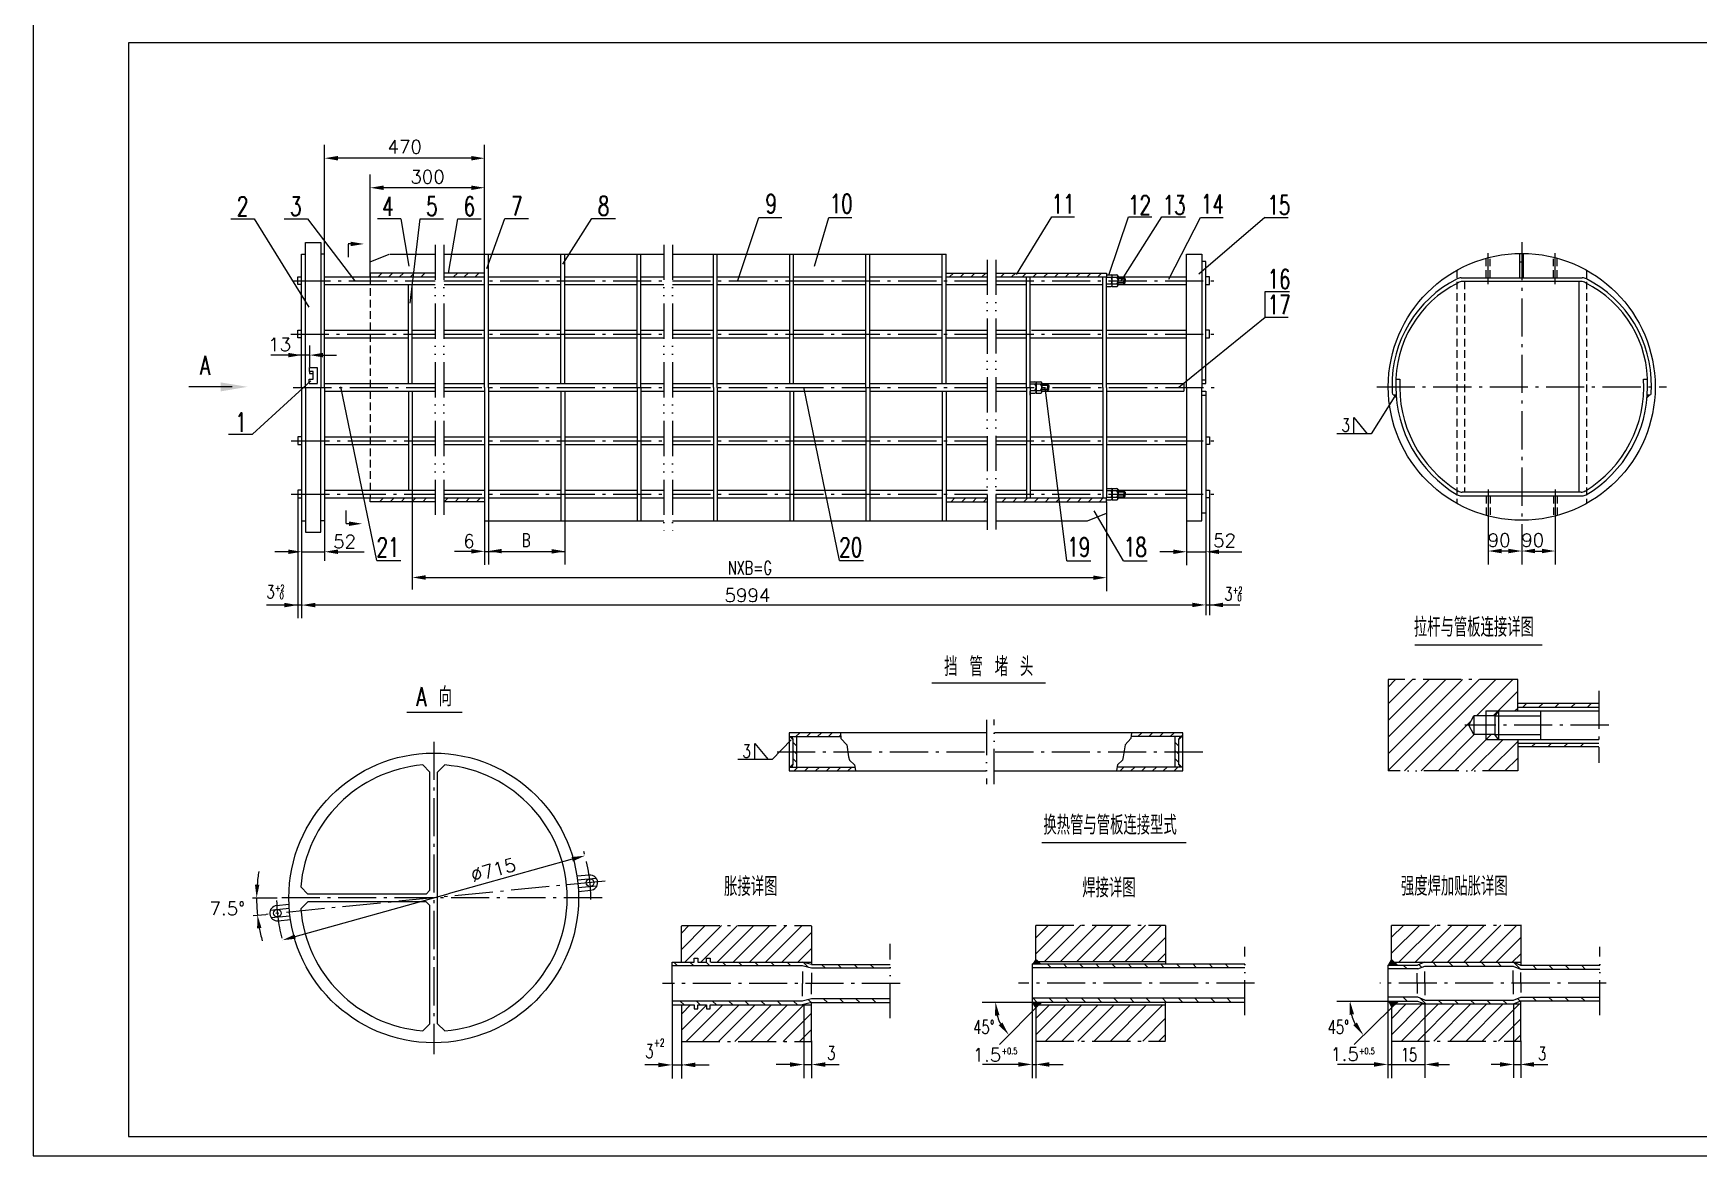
# Model space of a CAD drawing. Extents: x 0 to 2851, y -28 to 1393.
# Drawn here: x 5.3 to 442.1, y 786.6 to 1081.1 of the extents above; entities that cross this region are included whole.
import ezdxf
from ezdxf.enums import TextEntityAlignment as Align

# ---------------------------------------------------------------- set-up
doc = ezdxf.new("R2010")
doc.units = 0
doc.header["$LTSCALE"] = 8
doc.header["$MEASUREMENT"] = 0
for name, pattern in [('CENTER', [1.85, 1.25, -0.25, 0.1, -0.25]), ('HIDDEN', [0.375, 0.25, -0.125]), ('PHANTOM', [1.902, 1.15, -0.25, 0.001, -0.25, 0.001, -0.25])]:
    doc.linetypes.add(name, pattern=pattern)
doc.layers.get('0').update_dxf_attribs({"linetype": 'CONTINUOUS'})
for name, color, linetype in [('CC', 3, 'CONTINUOUS'), ('CW', 1, 'CONTINUOUS'), ('DD', 3, 'PHANTOM'), ('HZ', 1, 'CONTINUOUS'), ('X', 3, 'CONTINUOUS'), ('XX', 2, 'HIDDEN'), ('YY', 3, 'CONTINUOUS'), ('ZX', 1, 'CENTER')]:
    doc.layers.add(name, color=color, linetype=linetype)
doc.styles.add('HZ', font='txt', dxfattribs={"bigfont": 'hztxt'})

# ---------------------------------------------------------------- blocks, each defined once
blk = doc.blocks.new('GSGC1')
for p, q in [((306.48, 202), (307.48, 202)), ((306.48, 201), (307.48, 201)), ((306.48, 199), (307.48, 199)), ((306.48, 198), (307.48, 198))]:
    blk.add_line(p, q)
blk = doc.blocks.new('*X52')
for p, q in [((2, 6.49), (1.07, 7.42)), ((2, 4.36), (1.07, 5.3)), ((2, 2.24), (1.07, 3.18))]:
    blk.add_line(p, q)
blk = doc.blocks.new('*X53')
for p, q in [((286.99, 94.66), (287.99, 95.66)), ((289.82, 94.66), (290.82, 95.66)), ((292.65, 94.66), (293.65, 95.66)), ((295.48, 94.66), (296.48, 95.66)), ((298.3, 94.66), (299.3, 95.66)), ((301.13, 94.66), (302.13, 95.66))]:
    blk.add_line(p, q)
blk = doc.blocks.new('*X54')
for p, q in [((287.5, 103.66), (288.5, 104.66)), ((290.33, 103.66), (291.33, 104.66)), ((293.16, 103.66), (294.16, 104.66)), ((295.99, 103.66), (296.99, 104.66)), ((298.82, 103.66), (299.25, 104.08))]:
    blk.add_line(p, q)
blk = doc.blocks.new('GSFG00')
for p, q in [((261.48, 201.5), (262.68, 201.5)), ((262.98, 201.5), (264.22, 201.5)), ((262.98, 201.5), (262.98, 200)), ((264.48, 201.21), (264.48, 200)), ((264.48, 201), (280.48, 201)), ((281.48, 201), (301.71, 201)), ((301.71, 201.01), (301.71, 199.02)), ((264.48, 200.88), (261.48, 200.88)), ((264.48, 199.12), (261.48, 199.12)), ((261.48, 198.5), (262.68, 198.5)), ((262.98, 200), (262.98, 199.12)), ((262.98, 199.12), (262.98, 198.5)), ((262.98, 198.5), (264.22, 198.5)), ((264.48, 200.88), (265.98, 200.88)), ((264.48, 198.81), (264.48, 200)), ((264.48, 199.12), (265.98, 199.12)), ((264.48, 199), (280.48, 199)), ((265.98, 200.88), (266.34, 200.52)), ((265.98, 200.88), (265.98, 200)), ((265.98, 199.12), (265.98, 200)), ((265.98, 199.12), (266.34, 199.48)), ((266.34, 200.52), (266.34, 200)), ((266.34, 199.48), (266.34, 200)), ((281.48, 199), (301.77, 199)), ((198.25, 109.38), (198.25, 99.38)), ((249.9, 109.38), (198.25, 109.38)), ((301.45, 109.38), (252.1, 109.38)), ((301.45, 99.38), (301.45, 109.38)), ((198.25, 108.38), (211.81, 108.38)), ((199.25, 100.88), (199.25, 107.88)), ((200.25, 100.38), (200.25, 108.38)), ((301.45, 108.38), (287.88, 108.38)), ((299.45, 100.38), (299.45, 108.38)), ((300.45, 100.88), (300.45, 107.88)), ((198.25, 100.38), (215.38, 100.38)), ((198.25, 99.38), (249.9, 99.38)), ((252.1, 99.38), (301.45, 99.38)), ((301.45, 100.38), (284.31, 100.38))]:
    blk.add_line(p, q)
for centre, radius, start, end in [((262.67, 201.19), 0.312, 270.6415, 89.3585), ((264.17, 201.19), 0.312, 270.6415, 89.3585), ((261.58, 200), 1.4, 321.2635, 38.7365), ((262.67, 198.81), 0.312, 270.6415, 89.3585), ((263.08, 200), 1.4, 321.2635, 38.7365), ((264.17, 198.81), 0.312, 270.6415, 89.3585)]:
    blk.add_arc(centre, radius, start, end)
for points in [[(198.25, 108.38), (199.25, 108.38), (199.25, 107.38)], [(301.45, 108.38), (300.45, 108.38), (300.45, 107.38)], [(198.25, 100.38), (199.25, 100.38), (199.25, 101.38)], [(301.45, 100.38), (300.45, 100.38), (300.45, 101.38)]]:
    blk.add_solid(points)
at = {"layer": 'CC'}
for p, q in [((189.23, 102.37), (189.23, 106.57)), ((189.23, 106.57), (192.73, 102.37)), ((198.77, 107.54), (193.8, 102.37)), ((193.8, 102.37), (184.79, 102.37))]:
    blk.add_line(p, q, dxfattribs=at)
at = {"layer": 'DD'}
for p, q in [((249.97, 112.75), (249.97, 95.93)), ((251.98, 95.94), (251.98, 112.84))]:
    blk.add_line(p, q, dxfattribs=at)
at = {"layer": 'X'}
for p, q in [((323.04, 218.44), (323.04, 225.15)), ((323.04, 225.15), (329.43, 225.15)), ((300.43, 200.05), (323.04, 218.44)), ((323.04, 218.44), (329.14, 218.44)), ((211.47, 154.62), (202.09, 200.1)), ((266.34, 200.52), (264.48, 200.52)), ((266.34, 199.48), (264.48, 199.48)), ((271.08, 154.48), (265.35, 200.1)), ((285.9, 154.48), (278.21, 167.6)), ((90.11, 154.62), (96.36, 154.62)), ((211.47, 154.62), (217.71, 154.62)), ((271.08, 154.48), (277.32, 154.48)), ((285.9, 154.48), (292.14, 154.48)), ((235.66, 122.52), (265.5, 122.52)), ((211.69, 109.38), (211.81, 107.88)), ((288, 109.38), (287.88, 107.88)), ((211.81, 107.88), (213.36, 106.24)), ((213.36, 106.24), (213.84, 103.09)), ((286.33, 106.24), (285.86, 103.09)), ((287.88, 107.88), (286.33, 106.24)), ((213.84, 103.09), (214.07, 102.24)), ((214.07, 102.24), (215.38, 100.95)), ((215.38, 100.95), (215.62, 99.52)), ((284.31, 100.95), (284.07, 99.52)), ((285.62, 102.24), (284.31, 100.95)), ((285.86, 103.09), (285.62, 102.24))]:
    blk.add_line(p, q, dxfattribs=at)
at = {"layer": 'YY'}
blk.add_line((90.11, 154.62), (80.61, 200.17), dxfattribs=at)
at = {"layer": 'ZX'}
for p, q in [((195.07, 104.38), (249.95, 104.38)), ((252.3, 104.38), (307.24, 104.38))]:
    blk.add_line(p, q, dxfattribs=at)
at = {"layer": 'YY'}
for name, p in [('*X54', (-87.48, 4.73)), ('*X54', (2.2, 4.73)), ('*X52', (198.25, 99.38)), ('*X52', (298.42, 99.38)), ('*X53', (-87.48, 4.73)), ('*X53', (-1.94, 4.73))]:
    blk.add_blockref(name, p, dxfattribs=at)
at = {"style": 'HZ', "width": 0.7}
for s, p in [('16', (326.73, 225.93)), ('17', (326.73, 219.22)), ('21', (93.03, 155.57)), ('20', (214.38, 155.57)), ('19', (274.19, 155.63)), ('18', (289.02, 155.63))]:
    blk.add_text(s, height=5, dxfattribs=at).set_placement(p, align=Align.CENTER)
at = {"layer": 'CW', "style": 'HZ', "width": 0.7}
blk.add_text('3', height=3.5, dxfattribs=at).set_placement((187.08, 102.85), align=Align.CENTER)
at = {"layer": 'HZ', "style": 'HZ', "width": 0.7}
blk.add_text('挡 管 堵 头', height=5, dxfattribs=at).set_placement((250.58, 124.23), align=Align.CENTER)
blk = doc.blocks.new('GSFG21')
for p, q in [((104.01, 99.05), (102.13, 100.93)), ((106.01, 99.05), (107.89, 100.93)), ((104.01, 68.05), (104.01, 99.05)), ((106.01, 33.05), (106.01, 99.05)), ((72.01, 67.05), (70.13, 68.93)), ((103.01, 67.05), (72.01, 67.05)), ((104.01, 68.05), (103.01, 67.05)), ((72.01, 65.05), (70.13, 63.17)), ((103.01, 65.05), (72.01, 65.05)), ((104.01, 64.05), (103.01, 65.05)), ((104.01, 33.05), (104.01, 64.05)), ((104.01, 33.05), (102.13, 31.17)), ((106.01, 33.05), (107.89, 31.17))]:
    blk.add_line(p, q)
for start, end in [(94.7219, 175.2781), (274.7219, 85.2781), (184.7219, 265.2781)]:
    blk.add_arc((105.01, 66.05), 35, start, end)
blk = doc.blocks.new('GSFG11')
at = {"layer": 'CC'}
for p, q in [((381.57, 165.06), (381.57, 153.57)), ((390.37, 162.15), (390.37, 153.57)), ((399.17, 165.06), (399.17, 153.57)), ((386.87, 157.07), (383.37, 157.07)), ((393.87, 157.07), (397.37, 157.07))]:
    blk.add_line(p, q, dxfattribs=at)
for points in [[(385.08, 156.49), (385.08, 157.66), (381.58, 157.07)], [(386.87, 156.49), (386.87, 157.66), (390.37, 157.07)], [(393.87, 156.49), (393.87, 157.66), (390.37, 157.07)], [(395.66, 156.49), (395.66, 157.66), (399.16, 157.07)]]:
    blk.add_solid(points, dxfattribs=at)
at = {"layer": 'XX'}
for p, q in [((381.07, 228.77), (381.07, 233.89)), ((382.07, 228.77), (382.07, 234.15)), ((398.67, 228.77), (398.67, 234.15)), ((399.67, 228.77), (399.67, 233.89)), ((381.07, 171.53), (381.07, 166.41)), ((382.07, 171.53), (382.07, 166.15)), ((398.67, 171.53), (398.67, 166.15)), ((399.67, 171.53), (399.67, 166.41))]:
    blk.add_line(p, q, dxfattribs=at)
at = {"layer": 'ZX'}
for p, q in [((381.57, 227.07), (381.57, 235.24)), ((399.17, 227.07), (399.17, 235.24)), ((381.57, 173.23), (381.57, 165.06)), ((399.17, 173.23), (399.17, 165.06))]:
    blk.add_line(p, q, dxfattribs=at)
blk = doc.blocks.new('*X33')
at = {"color": 0}
for p, q in [((267.7, 33.53), (266.7, 34.53)), ((271.94, 33.53), (270.94, 34.53)), ((276.18, 33.53), (275.18, 34.53)), ((280.42, 33.53), (279.42, 34.53)), ((284.67, 33.53), (283.67, 34.53)), ((288.91, 33.53), (287.91, 34.53)), ((293.15, 33.53), (292.15, 34.53)), ((297.39, 33.53), (296.39, 34.53)), ((301.64, 33.53), (300.64, 34.53)), ((305.88, 33.53), (304.88, 34.53)), ((310.12, 33.53), (309.12, 34.53)), ((314.36, 33.53), (313.36, 34.53)), ((318.61, 33.53), (317.61, 34.53))]:
    blk.add_line(p, q, dxfattribs=at)
blk = doc.blocks.new('*X34')
at = {"color": 0}
for p, q in [((271.42, 42.53), (270.42, 43.53)), ((275.67, 42.53), (274.67, 43.53)), ((279.91, 42.53), (278.91, 43.53)), ((284.15, 42.53), (283.15, 43.53)), ((288.39, 42.53), (287.39, 43.53)), ((292.64, 42.53), (291.64, 43.53)), ((296.88, 42.53), (295.88, 43.53)), ((301.12, 42.53), (300.12, 43.53)), ((305.36, 42.53), (304.36, 43.53)), ((309.61, 42.53), (308.61, 43.53)), ((313.85, 42.53), (312.85, 43.53)), ((318.09, 42.53), (317.09, 43.53))]:
    blk.add_line(p, q, dxfattribs=at)
blk = doc.blocks.new('*X35')
at = {"color": 0}
for p, q in [((255.28, 115.28), (262.79, 122.78)), ((255.28, 119.52), (258.54, 122.78)), ((257.29, 113.05), (267.03, 122.78)), ((261.54, 113.05), (271.27, 122.78)), ((265.78, 113.05), (275.52, 122.78)), ((270.02, 113.05), (279.76, 122.78)), ((274.27, 113.05), (284, 122.78)), ((278.51, 113.05), (288.24, 122.78)), ((282.75, 113.05), (289.22, 119.51)), ((286.99, 113.05), (289.22, 115.27))]:
    blk.add_line(p, q, dxfattribs=at)
blk = doc.blocks.new('*X36')
at = {"color": 0}
for p, q in [((163.25, 52.94), (170.82, 60.51)), ((163.25, 57.19), (166.58, 60.51)), ((165.54, 50.99), (175.06, 60.51)), ((169.79, 50.99), (179.3, 60.51)), ((174.03, 50.99), (183.55, 60.51)), ((178.27, 50.99), (187.79, 60.51)), ((182.52, 50.99), (192.03, 60.51)), ((186.76, 50.99), (196.28, 60.51)), ((191, 50.99), (197.28, 57.27)), ((195.24, 50.99), (197.28, 53.03))]:
    blk.add_line(p, q, dxfattribs=at)
blk = doc.blocks.new('*X37')
at = {"color": 0}
for p, q in [((163.25, 31.73), (171.13, 39.61)), ((163.25, 35.97), (166.89, 39.61)), ((165.86, 30.09), (175.38, 39.61)), ((170.1, 30.09), (179.62, 39.61)), ((174.34, 30.09), (183.86, 39.61)), ((178.59, 30.09), (188.1, 39.61)), ((182.83, 30.09), (192.35, 39.61)), ((187.07, 30.09), (196.59, 39.61)), ((191.31, 30.09), (197.28, 36.06)), ((195.56, 30.09), (197.28, 31.81))]:
    blk.add_line(p, q, dxfattribs=at)
blk = doc.blocks.new('*X38')
at = {"color": 0}
for p, q in [((252.21, 49.02), (251.21, 50.02)), ((256.03, 49.44), (255.3, 50.17)), ((259.95, 49.76), (258.94, 50.78)), ((264.19, 49.76), (263.18, 50.78)), ((268.44, 49.76), (267.42, 50.78)), ((272.68, 49.76), (271.67, 50.78)), ((276.92, 49.76), (275.91, 50.78)), ((281.96, 48.97), (280.13, 50.79)), ((286.2, 48.97), (285.19, 49.98)), ((290.44, 48.97), (289.43, 49.98)), ((294.69, 48.97), (293.68, 49.98)), ((298.93, 48.97), (297.92, 49.98))]:
    blk.add_line(p, q, dxfattribs=at)
blk = doc.blocks.new('*X39')
at = {"color": 0}
for p, q in [((252.16, 40.59), (251.16, 41.59)), ((257.16, 39.83), (255.66, 41.33)), ((261.4, 39.83), (260.38, 40.84)), ((265.64, 39.83), (264.63, 40.84)), ((269.88, 39.83), (268.87, 40.84)), ((274.13, 39.83), (273.11, 40.84)), ((278.37, 39.83), (277.35, 40.84)), ((281.89, 40.55), (281.17, 41.27)), ((286.08, 40.61), (285.07, 41.62)), ((290.32, 40.61), (289.31, 41.62)), ((294.56, 40.61), (293.55, 41.62)), ((298.8, 40.61), (297.79, 41.62))]:
    blk.add_line(p, q, dxfattribs=at)
blk = doc.blocks.new('*X40')
at = {"color": 0}
for p, q in [((248.09, 31.71), (256.2, 39.83)), ((248.09, 35.95), (251.96, 39.83)), ((250.71, 30.09), (260.45, 39.83)), ((254.95, 30.09), (264.69, 39.83)), ((259.2, 30.09), (268.93, 39.83)), ((263.44, 30.09), (273.17, 39.83)), ((267.68, 30.09), (277.42, 39.83)), ((271.92, 30.09), (281.66, 39.83)), ((276.17, 30.09), (282.02, 35.95)), ((280.41, 30.09), (282.02, 31.71))]:
    blk.add_line(p, q, dxfattribs=at)
blk = doc.blocks.new('*X32')
at = {"color": 0}
for p, q in [((174.59, 47.31), (180.75, 53.47)), ((174.59, 51.55), (176.5, 53.47)), ((175.38, 43.86), (184.99, 53.47)), ((179.62, 43.86), (189.23, 53.47)), ((183.86, 43.86), (193.47, 53.47)), ((188.11, 43.86), (197.72, 53.47)), ((192.35, 43.86), (201.96, 53.47)), ((196.59, 43.86), (206.2, 53.47)), ((200.83, 43.86), (208.65, 51.68)), ((205.08, 43.86), (208.65, 47.43))]:
    blk.add_line(p, q, dxfattribs=at)
blk = doc.blocks.new('*X31')
at = {"color": 0}
for p, q in [((174.59, 30.34), (176.91, 32.66)), ((174.59, 26.1), (181.1, 32.6)), ((175.78, 23.05), (185.39, 32.66)), ((180.03, 23.05), (189.64, 32.66)), ((184.27, 23.05), (193.88, 32.66)), ((188.51, 23.05), (198.12, 32.66)), ((192.76, 23.05), (202.37, 32.66)), ((197, 23.05), (206.61, 32.66)), ((201.24, 23.05), (208.65, 30.46)), ((205.48, 23.05), (208.65, 26.22))]:
    blk.add_line(p, q, dxfattribs=at)
blk = doc.blocks.new('*X30')
at = {"color": 0}
for p, q in [((175.23, 32.66), (174.23, 33.66)), ((179.47, 32.66), (178.47, 33.66)), ((183.71, 32.66), (182.71, 33.66)), ((187.96, 32.66), (186.96, 33.66)), ((192.2, 32.66), (191.2, 33.66)), ((196.44, 32.66), (195.44, 33.66)), ((200.69, 32.66), (199.69, 33.66)), ((204.93, 32.66), (203.93, 33.66)), ((208.59, 33.24), (207.78, 34.05)), ((212.82, 33.26), (211.82, 34.26)), ((217.06, 33.26), (216.06, 34.26)), ((221.3, 33.26), (220.3, 34.26)), ((225.54, 33.26), (224.54, 34.26))]:
    blk.add_line(p, q, dxfattribs=at)
blk = doc.blocks.new('*X29')
at = {"color": 0}
for p, q in [((173.52, 42.86), (172.52, 43.86)), ((177.76, 42.86), (176.76, 43.86)), ((182, 42.86), (181, 43.86)), ((186.25, 42.86), (185.25, 43.86)), ((190.49, 42.86), (189.49, 43.86)), ((194.73, 42.86), (193.73, 43.86)), ((198.97, 42.86), (197.97, 43.86)), ((203.22, 42.86), (202.22, 43.86)), ((207.87, 42.45), (206.46, 43.86)), ((212.3, 42.26), (211.3, 43.26)), ((216.54, 42.26), (215.54, 43.26)), ((220.79, 42.26), (219.79, 43.26)), ((225.03, 42.26), (224.03, 43.26))]:
    blk.add_line(p, q, dxfattribs=at)
blk = doc.blocks.new('*X28')
at = {"color": 0}
for p, q in [((209.65, 99.35), (210.68, 100.37)), ((213.9, 99.35), (214.92, 100.37)), ((218.14, 99.35), (219.16, 100.37)), ((222.38, 99.35), (223.41, 100.37))]:
    blk.add_line(p, q, dxfattribs=at)
blk = doc.blocks.new('*X27')
at = {"color": 0}
for p, q in [((207.34, 109.76), (208.36, 110.78)), ((211.58, 109.76), (212.6, 110.78)), ((215.82, 109.76), (216.85, 110.78)), ((220.07, 109.76), (221.09, 110.78)), ((224.31, 109.76), (225.33, 110.78))]:
    blk.add_line(p, q, dxfattribs=at)
blk = doc.blocks.new('*X26')
at = {"color": 0}
for p, q in [((172.08, 93.16), (195.94, 117.03)), ((172.08, 97.55), (191.56, 117.03)), ((172.08, 101.93), (187.17, 117.03)), ((172.08, 106.32), (182.79, 117.03)), ((172.08, 110.7), (178.4, 117.03)), ((172.08, 115.08), (174.02, 117.03)), ((176.36, 93.06), (200.32, 117.03)), ((195.22, 107.54), (204.71, 117.03)), ((199.61, 107.54), (206.02, 113.96)), ((205.23, 108.78), (206.02, 109.57)), ((180.74, 93.06), (193.78, 106.1)), ((185.13, 93.06), (194.65, 102.58)), ((189.51, 93.06), (199.03, 102.58)), ((193.9, 93.06), (202.18, 101.35)), ((198.28, 93.06), (206.02, 100.8)), ((202.66, 93.06), (206.02, 96.42))]:
    blk.add_line(p, q, dxfattribs=at)
blk = doc.blocks.new('*X41')
at = {"color": 0}
for p, q in [((252.02, 170), (253.02, 171)), ((254.85, 170), (255.85, 171)), ((257.68, 170), (258.68, 171)), ((260.51, 170), (261.51, 171)), ((263.34, 170), (264.34, 171)), ((266.17, 170), (267.17, 171)), ((268.99, 170), (269.99, 171)), ((271.82, 170), (272.82, 171)), ((274.65, 170), (275.65, 171)), ((277.48, 170), (278.48, 171))]:
    blk.add_line(p, q, dxfattribs=at)
blk = doc.blocks.new('*X42')
at = {"color": 0}
for p, q in [((251.63, 229), (252.63, 230)), ((254.46, 229), (255.46, 230)), ((257.28, 229), (258.28, 230)), ((260.11, 229), (261.11, 230)), ((262.94, 229), (263.94, 230)), ((265.77, 229), (266.77, 230)), ((268.6, 229), (269.6, 230)), ((271.43, 229), (272.43, 230)), ((274.25, 229), (275.25, 230)), ((277.08, 229), (278.08, 230))]:
    blk.add_line(p, q, dxfattribs=at)
blk = doc.blocks.new('*X43')
at = {"color": 0}
for p, q in [((90.8, 170), (91.8, 171)), ((93.63, 170), (94.63, 171)), ((96.46, 170), (97.46, 171)), ((99.29, 170), (100.29, 171)), ((102.12, 170), (103.12, 171))]:
    blk.add_line(p, q, dxfattribs=at)
blk = doc.blocks.new('*X44')
at = {"color": 0}
for p, q in [((107.77, 170), (108.77, 171)), ((110.6, 170), (111.6, 171)), ((113.43, 170), (114.43, 171)), ((116.26, 170), (117.26, 171))]:
    blk.add_line(p, q, dxfattribs=at)
blk = doc.blocks.new('*X45')
at = {"color": 0}
for p, q in [((90.41, 229), (91.41, 230)), ((93.24, 229), (94.24, 230)), ((96.06, 229), (97.06, 230)), ((98.89, 229), (99.89, 230)), ((101.72, 229), (102.72, 230))]:
    blk.add_line(p, q, dxfattribs=at)
blk = doc.blocks.new('*X46')
at = {"color": 0}
for p, q in [((110.21, 229), (111.21, 230)), ((113.03, 229), (114.03, 230)), ((115.86, 229), (116.86, 230))]:
    blk.add_line(p, q, dxfattribs=at)
blk = doc.blocks.new('*X47')
at = {"color": 0}
for p, q in [((240.71, 170), (241.71, 171)), ((243.54, 170), (244.54, 171)), ((246.37, 170), (247.37, 171)), ((249.2, 170), (250.2, 171))]:
    blk.add_line(p, q, dxfattribs=at)
blk = doc.blocks.new('*X48')
at = {"color": 0}
for p, q in [((240.31, 229), (241.31, 230)), ((243.14, 229), (244.14, 230)), ((245.97, 229), (246.97, 230)), ((248.8, 229), (249.8, 230))]:
    blk.add_line(p, q, dxfattribs=at)
blk = doc.blocks.new('GS')
for p, q in [((71.37, 238), (75.37, 238)), ((71.37, 200), (71.37, 238)), ((75.37, 238), (75.37, 200)), ((70.37, 235), (71.37, 235)), ((70.37, 200), (70.37, 235)), ((76.37, 235), (75.37, 235)), ((76.37, 200), (76.37, 235)), ((88.37, 232.95), (93.37, 234.95)), ((88.37, 229), (88.37, 232.95)), ((93.48, 235), (105.39, 235)), ((107.66, 235), (165.37, 235)), ((118.37, 200), (118.37, 235)), ((119.37, 200), (119.37, 235)), ((138.37, 201), (138.37, 235)), ((139.37, 201), (139.37, 235)), ((158.37, 200), (158.37, 235)), ((159.37, 200), (159.37, 235)), ((167.64, 235), (239.37, 235)), ((178.37, 200), (178.37, 235)), ((179.37, 200), (179.37, 235)), ((198.37, 201), (198.37, 235)), ((199.37, 201), (199.37, 235)), ((218.37, 200), (218.37, 235)), ((219.37, 200), (219.37, 235)), ((238.37, 201), (238.37, 235)), ((239.37, 201), (239.37, 235)), ((302.48, 235), (306.48, 235)), ((302.48, 200), (302.48, 235)), ((306.48, 235), (306.48, 200)), ((307.48, 233), (306.48, 233)), ((307.48, 201), (307.48, 233)), ((389.87, 228.77), (389.87, 235.15)), ((389.87, 232.95), (390.87, 232.95)), ((390.87, 228.77), (390.87, 235.15)), ((69.37, 229), (70.37, 229)), ((69.37, 227), (69.37, 229)), ((76.37, 229), (88.37, 229)), ((105.39, 230), (88.37, 230)), ((88.37, 230), (88.37, 229)), ((88.37, 229), (105.39, 229)), ((118.37, 230), (107.66, 230)), ((107.66, 229), (118.37, 229)), ((119.37, 229), (138.37, 229)), ((139.37, 229), (158.37, 229)), ((159.37, 229), (165.37, 229)), ((167.64, 229), (178.37, 229)), ((179.37, 229), (198.37, 229)), ((199.37, 229), (218.37, 229)), ((219.37, 229), (238.37, 229)), ((239.37, 230), (250.14, 230)), ((239.37, 229), (250.14, 229)), ((252.41, 230), (281.48, 230)), ((252.41, 229), (281.48, 229)), ((260.48, 200), (260.48, 229)), ((261.48, 200), (261.48, 229)), ((280.48, 200), (280.48, 229)), ((281.48, 230), (281.48, 229)), ((281.48, 229.5), (282.68, 229.5)), ((281.48, 200), (281.48, 229)), ((284.48, 228.88), (281.48, 228.88)), ((282.98, 229.5), (284.22, 229.5)), ((282.98, 228.88), (282.98, 229.5)), ((282.98, 228), (282.98, 228.88)), ((282.98, 226.5), (282.98, 228)), ((284.42, 229), (302.48, 229)), ((284.48, 229.19), (284.48, 228)), ((284.48, 228.88), (285.98, 228.88)), ((284.48, 226.79), (284.48, 228)), ((285.98, 228.88), (285.98, 228)), ((285.98, 228.88), (286.34, 228.52)), ((285.98, 227.12), (285.98, 228)), ((285.98, 227.12), (286.34, 227.48)), ((286.34, 228.52), (286.34, 228)), ((286.34, 227.48), (286.34, 228)), ((308.48, 229), (307.48, 229)), ((308.48, 227), (308.48, 229)), ((374.49, 228.77), (406.25, 228.77)), ((405.97, 227.77), (374.77, 227.77)), ((405.37, 227.77), (405.37, 172.53)), ((70.37, 227), (69.37, 227)), ((76.37, 227), (99.37, 227)), ((98.37, 201), (98.37, 227)), ((99.37, 227), (105.39, 227)), ((99.37, 201), (99.37, 227)), ((107.72, 227), (118.37, 227)), ((119.37, 227), (138.37, 227)), ((139.37, 227), (158.37, 227)), ((159.37, 227), (165.37, 227)), ((167.64, 227), (178.37, 227)), ((179.37, 227), (198.37, 227)), ((199.37, 227), (218.37, 227)), ((219.37, 227), (238.37, 227)), ((239.37, 227), (250.14, 227)), ((252.41, 227), (260.48, 227)), ((261.48, 227), (280.48, 227)), ((284.48, 227.12), (281.48, 227.12)), ((281.48, 226.5), (282.68, 226.5)), ((282.98, 226.5), (284.22, 226.5)), ((284.48, 227.12), (285.98, 227.12)), ((284.48, 227), (302.48, 227)), ((307.48, 227), (308.48, 227)), ((69.37, 215), (70.37, 215)), ((69.37, 213), (69.37, 215)), ((76.37, 215), (98.37, 215)), ((99.37, 215), (105.39, 215)), ((107.66, 215), (118.37, 215)), ((119.37, 215), (138.37, 215)), ((139.37, 215), (158.37, 215)), ((139.37, 215), (139.45, 215)), ((159.37, 215), (165.37, 215)), ((167.64, 215), (178.37, 215)), ((179.37, 215), (198.37, 215)), ((199.37, 215), (218.37, 215)), ((199.37, 215), (199.41, 215)), ((219.37, 215), (238.37, 215)), ((239.37, 215), (250.14, 215)), ((239.37, 215), (239.39, 215)), ((252.41, 215), (260.48, 215)), ((261.83, 215), (280.48, 215)), ((281.48, 215), (302.48, 215)), ((308.48, 215), (307.48, 215)), ((308.48, 213), (308.48, 215)), ((70.37, 213), (69.37, 213)), ((76.37, 213), (98.37, 213)), ((99.37, 213), (105.39, 213)), ((107.66, 213), (118.37, 213)), ((119.37, 213), (138.37, 213)), ((139.37, 213), (158.37, 213)), ((139.37, 213), (139.45, 213)), ((159.37, 213), (165.37, 213)), ((167.64, 213), (178.37, 213)), ((179.37, 213), (198.37, 213)), ((199.37, 213), (218.37, 213)), ((219.37, 213), (238.37, 213)), ((239.37, 213), (250.14, 213)), ((239.37, 213), (239.39, 213)), ((252.41, 213), (260.48, 213)), ((261.52, 213), (280.48, 213)), ((281.48, 213), (302.48, 213)), ((307.48, 213), (308.48, 213)), ((72.37, 202.16), (73.37, 202.16)), ((72.37, 201), (72.37, 202.16)), ((72.37, 201), (74.49, 201)), ((72.47, 205.26), (74.47, 205.26)), ((72.47, 204.16), (72.47, 205.26)), ((72.47, 204.16), (72.47, 203.63)), ((73.37, 204.16), (72.47, 204.16)), ((72.47, 203.63), (73.37, 203.63)), ((73.37, 202.16), (73.37, 204.16)), ((74.47, 205.26), (74.47, 201.09)), ((76.37, 201), (105.39, 201)), ((98.37, 201.05), (98.37, 201)), ((99.37, 201.05), (99.37, 201)), ((107.66, 201), (118.37, 201)), ((119.37, 201), (158.37, 201)), ((159.37, 201), (165.37, 201)), ((167.64, 201), (178.37, 201)), ((179.37, 201), (218.37, 201)), ((219.37, 201), (250.14, 201)), ((252.41, 201), (260.48, 201)), ((357.43, 202.15), (358.43, 202.15)), ((422.31, 202.15), (423.31, 202.15)), ((52.15, 200.14), (40.77, 200.14)), ((70.37, 200), (70.37, 165)), ((71.37, 200), (71.37, 162)), ((75.37, 162), (75.37, 200)), ((76.37, 200), (76.37, 165)), ((76.37, 199), (105.39, 199)), ((98.37, 199), (98.37, 173)), ((99.37, 199), (99.37, 173)), ((107.66, 199), (118.37, 199)), ((118.37, 200), (118.37, 165)), ((119.37, 200), (119.37, 165)), ((119.37, 199), (158.37, 199)), ((138.37, 199), (138.37, 165)), ((139.37, 199), (139.37, 165)), ((158.37, 200), (158.37, 165)), ((159.37, 200), (159.37, 165)), ((159.37, 199), (165.37, 199)), ((167.64, 199), (178.37, 199)), ((178.37, 200), (178.37, 165)), ((179.37, 200), (179.37, 165)), ((179.37, 199), (218.37, 199)), ((198.37, 199), (198.37, 165)), ((199.37, 199), (199.37, 165)), ((218.37, 200), (218.37, 165)), ((219.37, 200), (219.37, 165)), ((219.37, 199), (250.14, 199)), ((238.37, 199), (238.37, 165)), ((239.37, 199), (239.37, 165)), ((252.41, 199), (260.48, 199)), ((260.48, 200), (260.48, 171)), ((261.48, 200), (261.48, 171)), ((261.48, 198), (261.48, 199)), ((280.48, 200), (280.48, 171)), ((281.48, 200), (281.48, 171)), ((302.48, 200), (302.48, 165)), ((306.48, 165), (306.48, 200)), ((307.48, 199), (307.48, 167)), ((70.37, 187), (69.37, 187)), ((69.37, 187), (69.37, 185)), ((69.37, 185), (70.37, 185)), ((76.37, 187), (98.37, 187)), ((76.37, 185), (98.37, 185)), ((99.37, 187), (105.39, 187)), ((99.37, 185), (105.39, 185)), ((107.66, 187), (118.37, 187)), ((107.66, 185), (118.37, 185)), ((119.37, 187), (138.37, 187)), ((119.37, 185), (138.37, 185)), ((139.37, 187), (158.37, 187)), ((139.37, 187), (139.45, 187)), ((139.37, 185), (158.37, 185)), ((139.37, 185), (139.45, 185)), ((159.37, 187), (165.37, 187)), ((159.37, 185), (165.37, 185)), ((167.64, 187), (178.37, 187)), ((167.64, 185), (178.37, 185)), ((179.37, 187), (198.37, 187)), ((179.37, 185), (198.37, 185)), ((199.37, 187), (218.37, 187)), ((199.37, 187), (199.41, 187)), ((199.37, 185), (218.37, 185)), ((199.37, 185), (199.41, 185)), ((219.37, 187), (238.37, 187)), ((219.37, 185), (238.37, 185)), ((239.37, 187), (250.14, 187)), ((239.37, 187), (239.39, 187)), ((239.37, 185), (250.14, 185)), ((239.37, 185), (239.39, 185)), ((252.41, 187), (260.48, 187)), ((252.41, 185), (260.48, 185)), ((261.52, 187), (280.48, 187)), ((261.52, 185), (280.48, 185)), ((281.48, 187), (302.48, 187)), ((281.48, 185), (302.48, 185)), ((307.48, 187), (308.48, 187)), ((308.48, 185), (307.48, 185)), ((308.48, 187), (308.48, 185)), ((70.37, 173), (69.37, 173)), ((69.37, 173), (69.37, 171)), ((69.37, 171), (70.37, 171)), ((76.37, 173), (99.36, 173)), ((76.37, 171), (105.39, 171)), ((88.37, 170), (88.37, 171)), ((99.37, 173), (105.39, 173)), ((107.66, 173), (118.37, 173)), ((107.66, 171), (118.37, 171)), ((119.37, 173), (138.37, 173)), ((119.37, 171), (138.37, 171)), ((139.37, 173), (158.37, 173)), ((139.37, 171), (158.37, 171)), ((159.37, 173), (165.37, 173)), ((159.37, 171), (165.37, 171)), ((167.64, 173), (178.37, 173)), ((167.64, 171), (178.37, 171)), ((179.37, 173), (198.37, 173)), ((179.37, 171), (198.37, 171)), ((199.37, 173), (218.37, 173)), ((199.37, 171), (218.37, 171)), ((219.37, 173), (238.37, 173)), ((219.37, 171), (238.37, 171)), ((239.37, 173), (250.22, 173)), ((239.37, 171), (250.2, 171)), ((252.41, 173), (260.48, 173)), ((252.41, 171), (281.48, 171)), ((261.48, 173), (280.48, 173)), ((281.48, 173.5), (282.68, 173.5)), ((284.48, 172.88), (281.48, 172.88)), ((284.48, 171.12), (281.48, 171.12)), ((281.48, 170), (281.48, 171)), ((281.48, 170.5), (282.68, 170.5)), ((282.98, 173.5), (284.22, 173.5)), ((282.98, 173.5), (282.98, 172)), ((282.98, 172), (282.98, 171.12)), ((282.98, 171.12), (282.98, 170.5)), ((282.98, 170.5), (284.22, 170.5)), ((284.42, 171), (302.48, 171)), ((284.48, 173.21), (284.48, 172)), ((284.48, 173), (302.48, 173)), ((284.48, 172.88), (285.98, 172.88)), ((284.48, 170.81), (284.48, 172)), ((284.48, 171.12), (285.98, 171.12)), ((285.98, 172.88), (286.34, 172.52)), ((285.98, 172.88), (285.98, 172)), ((285.98, 171.12), (285.98, 172)), ((285.98, 171.12), (286.34, 171.48)), ((286.34, 172.52), (286.34, 172)), ((286.34, 171.48), (286.34, 172)), ((307.48, 173), (308.48, 173)), ((308.48, 171), (307.48, 171)), ((308.48, 173), (308.48, 171)), ((374.49, 171.53), (406.25, 171.53)), ((405.97, 172.53), (374.77, 172.53)), ((105.39, 170), (88.37, 170)), ((118.37, 170), (107.77, 170)), ((239.37, 170), (250.14, 170)), ((252.41, 170), (281.48, 170)), ((276.48, 165), (281.48, 167)), ((281.48, 170), (281.48, 167)), ((307.48, 167), (306.48, 167)), ((70.37, 165), (71.37, 165)), ((71.37, 162), (75.37, 162)), ((76.37, 165), (75.37, 165)), ((118.37, 165), (165.37, 165)), ((167.64, 165), (239.37, 165)), ((239.37, 165), (250.14, 165)), ((252.41, 165), (276.48, 165)), ((302.48, 165), (306.48, 165)), ((355.35, 123.34), (355.35, 99.38)), ((389.3, 115.1), (389.3, 123.34)), ((376.49, 111.38), (377.84, 113.86)), ((377.84, 113.86), (377.84, 108.9)), ((383.31, 113.86), (377.84, 113.86)), ((380.97, 115.1), (380.97, 107.66)), ((384.3, 115.1), (383.31, 113.86)), ((383.31, 113.86), (383.31, 108.9)), ((384.3, 115.1), (384.3, 107.66)), ((384.3, 115.1), (389.31, 115.1)), ((410.6, 117.1), (389.3, 117.1)), ((389.31, 115.1), (410.6, 115.1)), ((389.35, 116.07), (410.6, 116.07)), ((395.3, 115.1), (395.3, 107.66)), ((377.84, 108.9), (376.49, 111.38)), ((383.31, 108.9), (377.84, 108.9)), ((384.3, 107.66), (383.31, 108.9)), ((384.3, 107.66), (389.31, 107.66)), ((389.3, 107.66), (389.3, 99.38)), ((410.6, 105.66), (389.3, 105.66)), ((389.31, 107.66), (410.6, 107.66)), ((389.35, 106.68), (410.6, 106.68)), ((145.84, 72.05), (142.58, 71.76)), ((142.72, 70.77), (147.65, 71.2)), ((142.92, 68.78), (147.83, 69.21)), ((142.97, 67.78), (146.19, 68.06)), ((62.19, 62.87), (67.11, 63.38)), ((62.4, 60.88), (67.3, 61.39)), ((63.8, 64.04), (67.05, 64.38)), ((64.22, 60.06), (67.44, 60.4)), ((170.04, 49.07), (170.04, 58.67)), ((204.11, 58.67), (204.11, 48.6)), ((262.89, 49.19), (262.89, 58.78)), ((296.91, 58.78), (296.91, 48.72)), ((356.17, 49.19), (356.17, 58.78)), ((390.11, 58.95), (390.11, 48.39)), ((167.54, 49.2), (170.07, 49.2)), ((167.54, 43.6), (167.54, 49.2)), ((201.72, 48.2), (167.54, 48.2)), ((170.07, 49.2), (173.29, 49.2)), ((173.29, 49.36), (173.12, 49.2)), ((173.29, 49.2), (173.29, 50.27)), ((173.29, 50.27), (174.29, 50.27)), ((174.29, 50.27), (174.29, 49.2)), ((174.29, 49.2), (176.55, 49.2)), ((176.55, 50.27), (177.55, 50.27)), ((176.55, 49.2), (176.55, 50.27)), ((177.55, 50.27), (177.55, 49.2)), ((177.7, 49.2), (204.11, 49.2)), ((204.11, 48.6), (201.63, 49.2)), ((204.11, 47.6), (201.63, 48.2)), ((204.11, 48.6), (224.72, 48.6)), ((261.95, 48.76), (261.95, 38.72)), ((261.99, 48.72), (286.79, 48.72)), ((262.89, 49.41), (296.91, 49.41)), ((286.79, 48.72), (317.73, 48.72)), ((355.23, 48.44), (355.23, 39.01)), ((355.26, 48.43), (363.03, 48.43)), ((356.17, 49.19), (364.21, 49.19)), ((364.83, 49.19), (363.03, 48.43)), ((363.09, 47.43), (364.92, 48.18)), ((364.21, 49.19), (390.11, 49.19)), ((364.92, 48.18), (388.16, 48.18)), ((388.15, 49.24), (390.04, 48.39)), ((388.16, 48.18), (390.04, 47.38)), ((390.04, 48.39), (410.85, 48.39)), ((201.75, 46.71), (201.75, 43.6)), ((224.72, 47.6), (204.11, 47.6)), ((204.11, 46.36), (204.11, 43.6)), ((317.73, 47.72), (261.95, 47.72)), ((363.09, 47.43), (355.23, 47.43)), ((362.97, 43.72), (362.97, 46.28)), ((362.97, 43.72), (362.97, 41)), ((364.95, 43.72), (364.95, 46.76)), ((364.95, 43.72), (364.95, 40.5)), ((388.13, 43.72), (388.13, 47)), ((388.13, 43.72), (388.13, 40.76)), ((390.04, 47.38), (410.85, 47.38)), ((390.11, 43.72), (390.11, 46.52)), ((390.11, 43.72), (390.11, 41.24)), ((167.54, 43.6), (167.54, 38)), ((204.11, 39.6), (201.63, 38.99)), ((201.75, 40.26), (201.75, 43.6)), ((204.11, 40.77), (204.11, 43.6)), ((224.72, 39.6), (204.11, 39.6)), ((317.73, 39.72), (261.95, 39.72)), ((363.09, 40), (355.23, 40)), ((364.97, 39.26), (363.09, 40)), ((388.2, 39.26), (390.12, 40.03)), ((390.12, 40.03), (410.85, 40.03)), ((201.72, 39), (167.54, 39)), ((167.54, 38), (170.07, 38)), ((170.04, 38.12), (170.04, 28.53)), ((170.07, 38), (173.29, 38)), ((173.29, 37.84), (173.12, 38)), ((173.29, 38), (173.29, 36.93)), ((173.29, 36.93), (174.29, 36.93)), ((174.29, 36.93), (174.29, 38)), ((174.29, 38), (176.55, 38)), ((176.55, 38), (176.55, 36.93)), ((176.55, 36.93), (177.55, 36.93)), ((177.55, 36.93), (177.55, 38)), ((177.55, 38), (204.11, 38)), ((204.11, 38.6), (201.63, 37.99)), ((204.11, 38.6), (224.72, 38.6)), ((204.11, 28.53), (204.11, 38.6)), ((261.95, 38.72), (262.93, 37.18)), ((261.99, 38.72), (286.79, 38.72)), ((262.89, 38.24), (262.89, 28.65)), ((262.89, 38.03), (296.91, 38.03)), ((262.93, 37.18), (264.47, 38.72)), ((286.79, 38.72), (317.73, 38.72)), ((296.91, 38.03), (296.91, 38.72)), ((296.91, 28.65), (296.91, 38.03)), ((355.26, 39), (363.03, 39)), ((356.17, 38.24), (364.02, 38.24)), ((356.17, 38.24), (356.17, 28.65)), ((357.86, 38.77), (356.21, 37.17)), ((356.21, 37.18), (357.75, 38.72)), ((363.03, 39), (364.97, 38.25)), ((364.01, 38.24), (390.11, 38.24)), ((364.97, 39.26), (388.2, 39.26)), ((388.25, 38.25), (390.12, 39.02)), ((390.11, 38.25), (390.11, 39.02)), ((390.11, 28.65), (390.11, 38.25)), ((390.12, 39.02), (410.85, 39.02))]:
    blk.add_line(p, q)
at = {"const_width": 0.25}
blk.add_lwpolyline([(356.04, 22.36, 1), (356.29, 22.36, 1)], format="xyb", close=True, dxfattribs=at)
for centre, radius in [((390.37, 200.15), 35), ((105.01, 66.05), 38), ((146.01, 70.05), 1), ((64.01, 62.05), 1)]:
    blk.add_circle(centre, radius)
for centre, radius, start, end in [((282.67, 229.19), 0.312, 270.6415, 89.3585), ((281.58, 228), 1.4, 321.2635, 38.7365), ((284.17, 229.19), 0.312, 270.6415, 89.3585), ((283.08, 228), 1.4, 321.2635, 38.7365), ((387.4, 200.75), 31.04, 116.7894, 181.1104), ((386.76, 201.12), 29.4, 116.405, 181.886), ((374.49, 226.77), 2, 90, 122.4617), ((374.77, 225.77), 2, 90, 122.9959), ((405.97, 225.77), 2, 57.0041, 90), ((406.25, 226.77), 2, 57.5383, 90), ((393.98, 201.12), 29.4, 358.114, 63.595), ((393.34, 200.75), 31.04, 358.8896, 63.2106), ((282.67, 226.81), 0.312, 270.6415, 89.3585), ((284.17, 226.81), 0.312, 270.6415, 89.3585), ((390.37, 200.15), 32, 176.4167, 238.6673), ((390.37, 200.15), 32, 301.3327, 3.5833), ((390.37, 200.15), 34, 180, 183.3723), ((390.37, 200.15), 33, 180, 239.18), ((390.37, 200.15), 33, 300.82, 0), ((390.37, 200.15), 34, 356.6277, 0), ((282.67, 173.19), 0.312, 270.6415, 89.3585), ((281.58, 172), 1.4, 321.2635, 38.7365), ((282.67, 170.81), 0.312, 270.6415, 89.3585), ((284.17, 173.19), 0.312, 270.6415, 89.3585), ((283.08, 172), 1.4, 321.2635, 38.7365), ((284.17, 170.81), 0.312, 270.6415, 89.3585), ((374.49, 173.53), 2, 239.18, 270), ((374.49, 173.53), 2, 239.18, 270), ((374.77, 174.53), 2, 238.6673, 270), ((405.97, 174.53), 2, 270, 301.3327), ((406.25, 173.53), 2, 270, 300.82), ((406.25, 173.53), 2, 270, 300.82), ((146.01, 70.05), 2, 275, 95), ((64.01, 62.05), 2, 96, 276)]:
    blk.add_arc(centre, radius, start, end)
for points in [[(49.18, 201.31), (49.18, 198.97), (56.18, 200.14)], [(357.39, 198.15), (357.47, 197.15), (356.39, 198.15)], [(423.35, 198.15), (423.27, 197.15), (424.35, 198.15)], [(261.99, 48.71), (264.47, 48.71), (262.93, 50.13)], [(357.95, 48.48), (356.17, 50.13), (355.24, 48.48)], [(261.99, 38.72), (264.47, 38.72), (262.93, 37.3)], [(355.28, 39.04), (356.17, 37.21), (358.01, 39.04)]]:
    blk.add_solid(points)
at = {"layer": 'CC'}
for p, q in [((76.37, 235.06), (76.37, 263.64)), ((118.37, 235.06), (118.37, 263.64)), ((114.87, 260.14), (79.87, 260.14)), ((88.37, 230.06), (88.37, 255.89)), ((114.87, 252.39), (91.87, 252.39)), ((83.22, 237.64), (82.54, 237.64)), ((82.54, 237.58), (82.54, 234.14)), ((72.49, 205.42), (72.49, 211.03)), ((72.61, 208.47), (62.33, 208.47)), ((75.99, 208.47), (79.49, 208.47)), ((357.1, 197.74), (350.92, 187.86)), ((350.92, 187.86), (341.91, 187.86)), ((346.34, 187.86), (346.34, 192.07)), ((346.34, 192.07), (349.85, 187.86)), ((69.37, 171.94), (69.37, 139.44)), ((99.37, 173), (99.37, 147)), ((308.48, 170.94), (308.48, 140.28)), ((82.09, 164.3), (82.09, 167.73)), ((281.48, 166.94), (281.48, 146.57)), ((307.48, 166.94), (307.48, 140.28)), ((70.37, 164.94), (70.37, 139.47)), ((76.37, 165.14), (76.37, 154.49)), ((82.77, 164.23), (82.09, 164.23)), ((118.37, 165), (118.37, 153.45)), ((119.37, 165), (119.37, 153.55)), ((139.37, 165), (139.37, 153.55)), ((302.48, 164.94), (302.48, 153.38)), ((66.87, 156.88), (63.37, 156.88)), ((70.37, 156.88), (76.56, 156.88)), ((79.87, 156.88), (86.73, 156.88)), ((114.87, 156.99), (110.43, 156.99)), ((118.37, 156.99), (139.46, 156.99)), ((298.98, 156.88), (295.48, 156.88)), ((302.48, 156.88), (307.48, 156.88)), ((310.98, 156.88), (316.96, 156.88)), ((277.98, 150.07), (101.89, 150.07)), ((70.58, 142.89), (61.14, 142.89)), ((73.16, 142.92), (303.98, 142.92)), ((307.47, 142.92), (316.47, 142.92)), ((141.32, 76.2), (108.84, 67.12)), ((57.45, 66.05), (63.95, 66.05)), ((68.71, 55.9), (108.84, 67.12)), ((57.68, 61.41), (60.97, 61.73)), ((167.54, 38), (167.54, 18.64)), ((202.06, 38), (202.06, 18.73)), ((248.89, 38.72), (262.29, 38.72)), ((253.41, 27.6), (263.92, 38.19)), ((261.97, 38.76), (261.97, 18.76)), ((341.87, 39), (355.26, 39)), ((345.78, 35.19), (345.75, 35.61)), ((346.38, 27.6), (356.21, 37.17)), ((355.21, 39.01), (355.21, 18.76)), ((364.97, 38.25), (364.97, 18.88)), ((388.25, 38.25), (388.25, 18.88)), ((170.04, 28.53), (170.04, 18.64)), ((204.11, 28.53), (204.11, 18.75)), ((262.89, 28.65), (262.89, 18.76)), ((356.17, 28.65), (356.17, 18.76)), ((390.12, 28.56), (390.12, 18.88)), ((163.94, 22.24), (160.34, 22.24)), ((167.54, 22.24), (170.32, 22.24)), ((173.64, 22.24), (177.24, 22.24)), ((198.46, 22.33), (194.86, 22.33)), ((202.06, 22.33), (204.12, 22.33)), ((207.72, 22.33), (211.32, 22.33)), ((258.37, 22.36), (248.94, 22.36)), ((261.94, 22.36), (263.16, 22.36)), ((266.49, 22.36), (270.09, 22.36)), ((351.65, 22.36), (342.09, 22.36)), ((355.22, 22.36), (365.09, 22.36)), ((368.56, 22.36), (371.39, 22.36)), ((384.65, 22.36), (382.33, 22.36)), ((388.3, 22.38), (390.16, 22.38)), ((393.62, 22.36), (397.22, 22.36))]:
    blk.add_line(p, q, dxfattribs=at)
for centre, radius, start, end in [((103.11, 66.05), 44.53, 170.9911, 175.4955), ((94.81, 65.53), 36.24, 179.1748, 186.269), ((103.11, 66.05), 44.53, 190.1102, 194.6146), ((264.67, 38.59), 12.34, 195.9958, 212.7718), ((357.64, 38.59), 12.34, 195.9958, 212.7718)]:
    blk.add_arc(centre, radius, start, end, dxfattribs=at)
for points in [[(79.87, 259.55), (79.87, 260.72), (76.37, 260.14)], [(114.87, 259.55), (114.87, 260.72), (118.37, 260.14)], [(91.87, 251.8), (91.87, 252.97), (88.37, 252.39)], [(114.87, 251.8), (114.87, 252.97), (118.37, 252.39)], [(83.22, 237.06), (83.22, 238.23), (86.72, 237.64)], [(66.87, 209.06), (66.87, 207.89), (70.37, 208.47)], [(75.99, 209.06), (75.99, 207.89), (72.49, 208.47)], [(82.77, 164.82), (82.77, 163.65), (86.27, 164.23)], [(66.87, 156.29), (66.87, 157.46), (70.37, 156.88)], [(79.87, 156.29), (79.87, 157.46), (76.37, 156.88)], [(114.87, 156.4), (114.87, 157.57), (118.37, 156.99)], [(122.84, 156.47), (122.84, 157.63), (119.34, 157.05)], [(135.99, 156.4), (135.99, 157.57), (139.49, 156.99)], [(298.98, 156.29), (298.98, 157.46), (302.48, 156.88)], [(310.98, 156.29), (310.98, 157.46), (307.48, 156.88)], [(102.87, 149.55), (102.87, 150.72), (99.37, 150.14)], [(277.98, 149.49), (277.98, 150.66), (281.48, 150.07)], [(65.87, 142.3), (65.87, 143.47), (69.37, 142.89)], [(73.94, 142.3), (73.94, 143.47), (70.44, 142.89)], [(303.98, 142.34), (303.98, 143.5), (307.48, 142.92)], [(311.98, 142.34), (311.98, 143.5), (308.48, 142.92)], [(141.48, 75.64), (141.17, 76.76), (144.69, 77.14)], [(59.29, 69.53), (58.13, 69.57), (58.57, 66.05)], [(59.84, 58.19), (58.69, 58.03), (58.79, 61.57)], [(68.86, 55.34), (68.55, 56.47), (65.33, 54.96)], [(253.4, 35.27), (252.21, 35.11), (252.33, 38.76)], [(346.38, 35.55), (345.19, 35.39), (345.3, 39.04)], [(254.16, 33.36), (253.2, 32.65), (255.83, 30.11)], [(347.14, 33.36), (346.17, 32.65), (348.8, 30.11)], [(163.94, 21.64), (163.94, 22.84), (167.54, 22.24)], [(173.64, 21.64), (173.64, 22.84), (170.04, 22.24)], [(198.46, 21.73), (198.46, 22.93), (202.06, 22.33)], [(207.72, 21.73), (207.72, 22.93), (204.12, 22.33)], [(258.37, 21.76), (258.37, 22.96), (261.97, 22.36)], [(266.49, 21.76), (266.49, 22.96), (262.89, 22.36)], [(351.65, 21.76), (351.65, 22.96), (355.25, 22.36)], [(368.56, 21.76), (368.56, 22.96), (364.96, 22.36)], [(384.65, 21.76), (384.65, 22.96), (388.25, 22.36)], [(393.62, 21.76), (393.62, 22.96), (390.02, 22.36)]]:
    blk.add_solid(points, dxfattribs=at)
at = {"layer": 'DD'}
for p, q in [((105.39, 237.39), (105.39, 166.55)), ((107.66, 237.39), (107.66, 166.55)), ((165.37, 237.39), (165.37, 162)), ((167.64, 237.39), (167.64, 162)), ((250.14, 233.45), (250.14, 162)), ((252.41, 233.48), (252.41, 162)), ((389.3, 99.38), (355.35, 99.38)), ((224.72, 34.5), (224.72, 53.99)), ((317.73, 35.3), (317.73, 53.2)), ((410.85, 35.3), (410.85, 53.2))]:
    blk.add_line(p, q, dxfattribs=at)
at = {"layer": 'X'}
for p, q in [((184.73, 228.07), (190.32, 244.62)), ((190.32, 244.62), (196.3, 244.62)), ((204.9, 231.79), (208.67, 244.62)), ((208.67, 244.62), (214.64, 244.62)), ((257.87, 229.63), (267.14, 244.73)), ((267.14, 244.73), (273.06, 244.73)), ((282.06, 229.49), (287.19, 244.75)), ((285.41, 228.04), (296.01, 244.75)), ((287.19, 244.75), (293.31, 244.75)), ((296.01, 244.75), (302.15, 244.75)), ((51.82, 244.22), (57.95, 244.22)), ((57.95, 244.22), (72.24, 221.02)), ((65.76, 244.22), (71.89, 244.22)), ((71.89, 244.22), (84.2, 228.01)), ((96.35, 244.22), (90.24, 244.22)), ((96.35, 244.22), (98.48, 231.77)), ((98.84, 222.09), (101.46, 244.22)), ((101.46, 244.22), (107.58, 244.22)), ((108.93, 229.94), (111.31, 244.22)), ((111.31, 244.22), (117.44, 244.22)), ((118.94, 231.16), (123.68, 244.28)), ((123.68, 244.28), (129.86, 244.28)), ((138.88, 232.31), (146.48, 244.28)), ((146.48, 244.28), (152.66, 244.28)), ((297.79, 228.42), (306.11, 244.57)), ((322.99, 244.55), (305.69, 229.75)), ((306.09, 244.57), (312.08, 244.57)), ((322.99, 244.55), (329.09, 244.55)), ((286.34, 228.52), (284.48, 228.52)), ((286.34, 227.48), (284.48, 227.48)), ((57.48, 187.77), (72.76, 201.77)), ((51.23, 187.77), (57.48, 187.77)), ((286.34, 172.52), (284.48, 172.52)), ((286.34, 171.48), (284.48, 171.48)), ((362.35, 132.5), (395.69, 132.5)), ((98, 114.83), (112.47, 114.83)), ((380.97, 115.1), (384.3, 115.1)), ((383.31, 113.86), (395.3, 113.86)), ((380.97, 107.66), (384.3, 107.66)), ((383.31, 108.9), (395.3, 108.9)), ((264.48, 80.63), (302.37, 80.63))]:
    blk.add_line(p, q, dxfattribs=at)
at = {"layer": 'XX'}
for p, q in [((88.37, 229), (88.37, 171)), ((373.37, 230.74), (373.37, 169.56)), ((375.37, 227.77), (375.37, 172.53)), ((407.37, 230.74), (407.37, 169.56))]:
    blk.add_line(p, q, dxfattribs=at)
at = {"layer": 'ZX'}
for p, q in [((390.37, 238.15), (390.37, 162.15)), ((67.94, 228), (105.39, 228)), ((107.66, 228), (165.37, 228)), ((167.64, 228), (250.14, 228)), ((252.41, 228), (310.48, 228)), ((67.53, 214), (105.39, 214)), ((107.66, 214), (165.37, 214)), ((167.64, 214), (250.14, 214)), ((252.41, 214), (310.48, 214)), ((68.19, 200), (105.39, 200)), ((107.66, 200), (165.37, 200)), ((167.64, 200), (250.14, 200)), ((252.51, 200), (310.48, 200)), ((352.37, 200.15), (428.37, 200.15)), ((67.65, 186), (105.39, 186)), ((107.66, 186), (165.37, 186)), ((167.64, 186), (250.14, 186)), ((252.41, 186), (310.48, 186)), ((67.65, 172), (105.39, 172)), ((107.66, 172), (165.37, 172)), ((167.64, 172), (250.22, 172)), ((252.41, 172), (310.48, 172)), ((389.31, 123.34), (355.35, 123.34)), ((410.6, 120.38), (410.6, 101.49)), ((413.18, 111.38), (375.4, 111.38)), ((105.01, 107.05), (105.01, 25.05)), ((149.99, 70.47), (61.03, 61.74)), ((149.15, 66.05), (64.01, 66.05)), ((170.04, 58.81), (204.12, 58.81)), ((262.92, 58.93), (296.91, 58.93)), ((356.17, 58.93), (390.13, 58.93)), ((320.28, 43.72), (258.38, 43.72)), ((412.51, 43.72), (353.17, 43.72)), ((227.33, 43.6), (165.01, 43.6)), ((170.04, 28.39), (204.11, 28.39)), ((262.92, 28.51), (296.91, 28.51)), ((356.17, 28.51), (390.12, 28.51))]:
    blk.add_line(p, q, dxfattribs=at)
for start, end in [(359.4594, 17.9457), (180.9941, 196.8279)]:
    blk.add_arc((105.01, 66.05), 41.2, start, end, dxfattribs=at)
at = {"layer": 'YY'}
for name, p in [('*X45', (0, 0)), ('*X46', (0, 0)), ('*X48', (0, 0)), ('*X42', (2.11, 0)), ('*X43', (0, 0)), ('*X44', (0, 0)), ('*X47', (0, 0)), ('*X41', (2.11, 0)), ('*X26', (183.28, 6.31)), ('*X27', (183.28, 6.31)), ('*X28', (183.28, 6.31)), ('*X32', (-4.54, 5.34)), ('*X36', (99.64, -1.58)), ('*X35', (100.88, -63.85)), ('*X29', (-4.54, 5.34)), ('*X34', (-4.5, 5.19)), ('*X38', (108.08, -1.58)), ('*X30', (-4.54, 5.34)), ('*X33', (-4.5, 5.19)), ('*X39', (108.08, -1.58)), ('*X31', (-4.54, 5.34)), ('*X37', (99.64, -1.58)), ('*X40', (108.08, -1.58))]:
    blk.add_blockref(name, p, dxfattribs=at)
at = {"style": 'HZ', "width": 0.7}
for s, p in [('2', (54.89, 245.04)), ('3', (68.82, 245.04)), ('4', (92.96, 245.04)), ('5', (104.52, 245.04)), ('6', (114.37, 245.04)), ('7', (126.77, 245.13)), ('8', (149.57, 245.13)), ('9', (193.53, 245.71)), ('10', (211.88, 245.71)), ('11', (270.09, 245.62)), ('12', (290.13, 245.33)), ('13', (299.21, 245.33)), ('14', (309.23, 245.62)), ('15', (326.69, 245.33)), ('1', (54.47, 188.35))]:
    blk.add_text(s, height=5, dxfattribs=at).set_placement(p, align=Align.CENTER)
blk.add_text('A', height=5, dxfattribs=at).set_placement((43.69, 203.31))
at = {"color": 1, "style": 'HZ', "width": 0.7}
for s, p in [('拉杆与管板连接详图', (362.06, 134.57)), ('换热管与管板连接型式', (264.9, 82.66)), ('胀接详图', (181.16, 66.54)), ('焊接详图', (275.1, 66.18)), ('强度焊加贴胀详图', (358.67, 66.63))]:
    blk.add_text(s, height=5, dxfattribs=at).set_placement(p)
at = {"layer": 'CW', "style": 'HZ', "width": 0.7}
for s, height, p in [('3', 3.5, (344.2, 188.34)), ('B', 3.5, (129.25, 158.14)), ('+2', 2, (164.17, 27.06)), ('15', 3.5, (360.81, 23.17))]:
    blk.add_text(s, height=height, dxfattribs=at).set_placement(p, align=Align.CENTER)
for s, height, p in [('NXB=G', 3.5, (182.16, 150.93)), ('3', 3.5, (61.18, 144.61)), ('+2', 1.7, (63.43, 146.51)), ('0', 1.7, (64.61, 144.47)), ('3', 3.5, (312.39, 144.07)), ('+2', 1.7, (314.64, 145.96)), ('0', 1.7, (315.82, 143.92)), ('45%%d', 3.6, (246.49, 30.36)), ('45%%d', 3.6, (339.47, 30.36)), ('3', 3.6, (160.51, 24.04)), ('3', 3.6, (208.2, 23.56)), ('+0.5', 1.7, (253.99, 25.03)), ('+0.5', 1.7, (347.73, 25.03)), ('3', 3.5, (394.65, 23.45))]:
    blk.add_text(s, height=height, dxfattribs=at).set_placement(p)
at = {"layer": 'HZ', "style": 'HZ', "width": 0.7}
for s, p in [('A', (101.78, 116.33)), ('向', (108.06, 116.33))]:
    blk.add_text(s, height=5, dxfattribs=at).set_placement(p, align=Align.CENTER)

msp = doc.modelspace()

# ---------------------------------------------------------------- linework, layer by layer
for p, q in [((30.31, 1078.6), (30.31, 791.6)), ((841.31, 1078.6), (30.31, 1078.6)), ((30.31, 791.6), (841.31, 791.6))]:
    msp.add_line(p, q)
at = {"layer": 'X'}
for p, q in [((5.31, 1083.6), (5.31, 786.6)), ((5.31, 786.6), (846.31, 786.6)), ((5.31, 786.6), (846.31, 786.6))]:
    msp.add_line(p, q, dxfattribs=at)

# ---------------------------------------------------------------- block references
for name in ['GS', 'GSFG11', 'GSFG00', 'GSGC1', 'GSFG21']:
    msp.add_blockref(name, (5.31, 788.19))

# ---------------------------------------------------------------- texts
at = {"layer": 'CC', "style": 'HZ'}
for s, p in [('470', (102.71, 1049.59)), ('300', (108.71, 1041.69)), ('13', (69.91, 997.69)), ('52 ', (88.51, 945.99)), (' 6', (118.01, 946.09)), ('52 ', (319.31, 946.29)), ('90 ', (391.31, 946.39)), ('90 ', (400.11, 946.39)), ('5994', (192.61, 931.89)), ('7.5%%D  ', (59.31, 849.69)), ('1.5', (255.41, 811.29)), ('1.5', (349.21, 811.49))]:
    msp.add_text(s, height=3.5, dxfattribs=at).set_placement(p, align=Align.CENTER)
msp.add_text('%%C715 ', height=3.5, rotation=15, dxfattribs=at).set_placement((127.91, 860.29), align=Align.CENTER)

doc.saveas('drawing.dxf')
